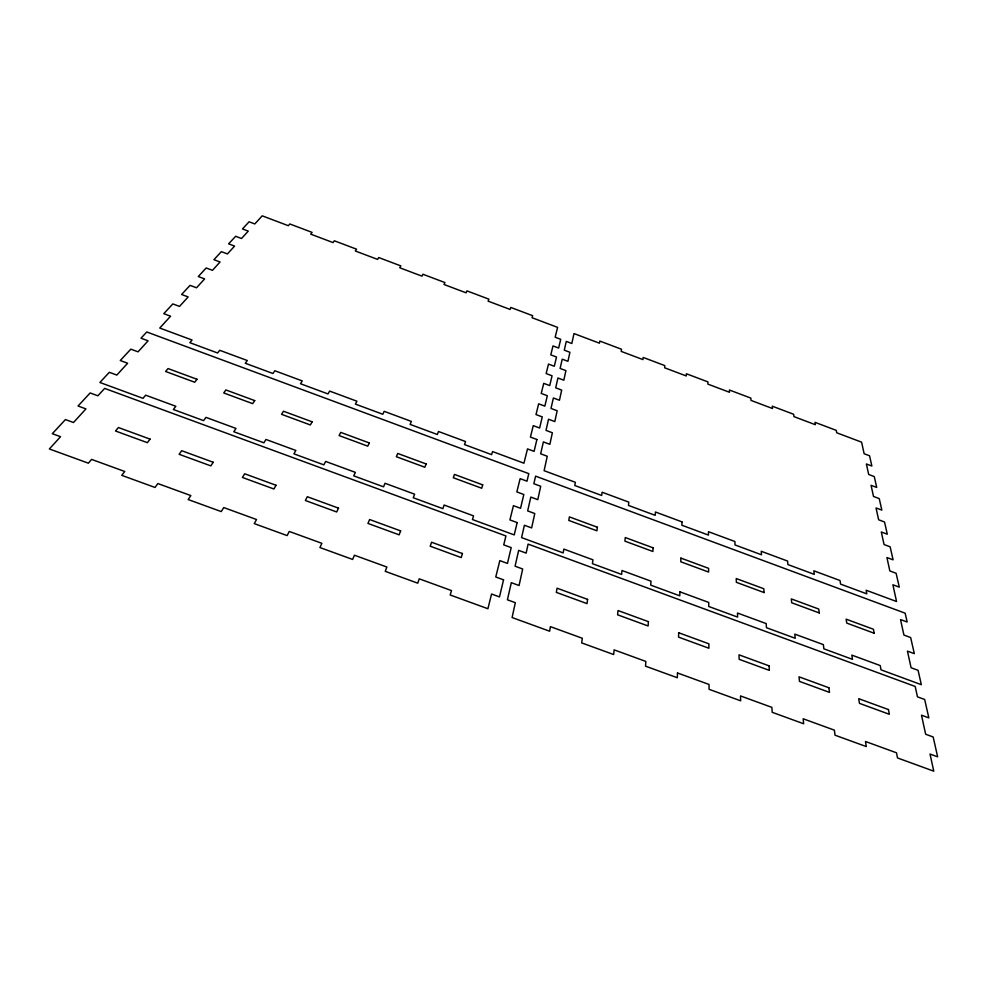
<?xml version="1.0" encoding="UTF-8"?>
<svg xmlns="http://www.w3.org/2000/svg" width="987" height="987" viewBox="0 0 987 987"><rect width="100%" height="100%" fill="white"/><g stroke="black" fill="none" stroke-linecap="round" stroke-linejoin="round"><path stroke-width="1.48" d="M677.477 672.961L677.341 677.748L645.547 666.163L645.843 661.426L614.124 649.865L613.655 654.541L581.676 642.895L582.305 638.268L550.401 626.646L549.611 631.211L512.093 617.541L515.337 602.687L507.417 599.8L511.315 582.675L519.076 585.513L522.678 568.993L515.066 566.205L518.668 550.364L526.145 553.102L528.107 544.108L915.183 686.458L917.466 696.847L924.683 699.487L928.841 717.882L921.488 715.193L925.67 734.242L933.159 736.981L937.65 756.832L930.013 754.043L933.776 771.168L897.491 757.942L896.529 752.81L865.488 741.496L866.302 746.579L835.027 735.192L834.373 730.146L803.171 718.783L803.652 723.767L772.204 712.306L771.871 707.371L740.497 695.934L740.669 700.819L709.048 689.296L709.036 684.46L677.477 672.961M678.674 632.741L678.55 637.121L708.9 648.237L708.876 643.808L678.674 632.741M679.895 591.818L679.772 595.815L650.729 585.131L650.988 581.183L622.007 570.511L621.613 574.422L592.422 563.676L592.953 559.814L563.824 549.093L563.158 552.917L521.58 537.607L524.393 525.257L531.635 527.922L534.769 513.536L527.663 510.908L530.809 497.078L537.792 499.656L540.703 486.27L533.856 483.729L535.583 476.153L905.153 613.186L907.152 622.007L900.514 619.552L903.919 635.048L910.668 637.553L914.307 653.641L907.435 651.112L911.087 667.743L918.083 670.321L921.327 684.682L881.033 669.852L880.219 665.559L851.818 655.109L852.497 659.353L823.886 648.829L823.343 644.622L794.794 634.123L795.214 638.281L766.455 627.707L766.183 623.587L737.486 613.026L737.634 617.097L708.74 606.474L708.728 602.44L679.895 591.818M680.894 558.099L680.783 561.788L708.617 572.065L708.592 568.339L680.894 558.099M681.968 521.864L681.869 525.232L708.469 535.102L708.456 531.697L734.896 541.505L735.019 544.947L761.495 554.78L761.261 551.289L787.577 561.06L787.922 564.576L814.287 574.36L813.831 570.807L840.011 580.529L840.579 584.119L866.82 593.853L866.142 590.226L896.554 601.515L892.89 584.773L899.268 587.142L896.122 573.274L889.842 570.93L886.906 557.532L893.087 559.839L890.151 546.823L884.056 544.553L881.305 531.968L887.288 534.214L884.525 521.987L878.627 519.779L876.037 507.947L881.847 510.119L879.244 498.62L873.507 496.461L871.065 485.32L876.715 487.442L874.26 476.585L868.696 474.488L866.389 463.964L871.866 466.037L869.547 455.784L864.143 453.736L861.602 442.164L836.717 432.775L836.273 430.369L814.978 422.325L815.348 424.706L793.943 416.613L793.647 414.269L772.266 406.188L772.5 408.519L751.008 400.401L750.848 398.106L729.393 390.001L729.479 392.271L707.913 384.128L707.901 381.883L686.36 373.752L686.298 375.973L664.646 367.793L664.782 365.597L643.166 357.43L642.956 359.601L621.218 351.397L621.514 349.25L599.812 341.058L599.442 343.18L573.99 333.569L571.831 343.501L566.279 341.403L564.28 350.163L569.906 352.285L567.944 361.316L562.232 359.169L560.11 368.447L565.909 370.618L563.824 380.205L557.939 377.996L555.693 387.842L561.677 390.075L559.456 400.253L553.386 397.983L551.005 408.445L557.161 410.752L554.805 421.585L548.538 419.241L546.008 430.394L552.375 432.762L549.858 444.323L543.381 441.905L540.666 453.81L547.254 456.253L544.108 470.688L575.384 482.298L574.816 485.518L601.675 495.474L602.119 492.229L628.793 502.124L628.472 505.418L655.195 515.337L655.417 512.006L681.968 521.864M648.397 621.65L648.114 625.98L617.603 614.815L618.022 610.534L648.397 621.65M653.123 547.834L652.888 551.486L624.919 541.147L625.277 537.545L653.123 547.834M587.586 599.38L587.006 603.612L556.335 592.385L557.063 588.19L587.586 599.38M597.369 527.231L596.888 530.796L568.783 520.42L569.388 516.892L597.369 527.231M503.543 579.825L499.484 596.913L491.551 594.014L487.911 608.732L450.183 594.988L451.491 590.584L419.228 578.826L417.76 583.181L385.238 571.325L386.867 567.031L354.432 555.212L352.618 559.444L319.911 547.538L321.898 543.343L289.265 531.45L287.118 535.583L254.227 523.603L256.546 519.532L223.741 507.565L221.248 511.587L188.172 499.545L190.836 495.573L157.846 483.556L155.008 487.455L121.746 475.339L124.757 471.49L91.581 459.399L88.386 463.187L49.35 448.962L60.552 436.698L52.311 433.7L65.438 419.574L73.494 422.522L85.931 408.902L78.035 406.002L90.15 392.962L97.886 395.799L104.659 388.397L505.936 535.966L503.728 544.873L511.204 547.625L507.454 563.417L499.829 560.616L495.77 576.988L503.543 579.825M517.151 522.579L514.227 534.905L472.465 519.544L473.55 515.868L444.113 505.036L442.892 508.663L413.257 497.756L414.614 494.179L385.029 483.285L383.536 486.825L353.728 475.857L355.382 472.378L325.648 461.435L323.859 464.865L293.916 453.847L295.841 450.454L265.959 439.462L263.887 442.805L233.783 431.726L235.992 428.432L205.962 417.378L203.593 420.622L173.342 409.494L175.846 406.286L145.657 395.182L143.004 398.329L99.884 382.475L109.323 372.309L116.824 375.072L127.631 363.241L120.266 360.514L130.827 349.164L138.044 351.828L148.087 340.823L141.005 338.196L146.767 331.977L528.785 473.637L526.996 481.187L520.137 478.646L516.843 491.908L523.826 494.499L520.556 508.28L513.437 505.665L509.909 519.915L517.151 522.579M536.903 439.499L534.09 451.355L527.502 448.912L523.949 463.211L492.538 451.552L491.625 454.649L464.507 444.582L465.543 441.534L438.487 431.492L437.34 434.502L410.098 424.398L411.369 421.424L384.177 411.332L382.796 414.269L355.431 404.115L356.924 401.215L329.621 391.086L327.992 393.936L300.492 383.733L302.244 380.92L274.805 370.742L272.93 373.505L245.307 363.265L247.293 360.526L219.719 350.299L217.609 352.988L189.862 342.686L192.083 340.034L159.758 328.042L170.578 316.198L163.78 313.669L172.836 303.922L179.523 306.402L188.159 296.939L181.596 294.484L190.059 285.366L196.524 287.785L204.617 278.914L198.264 276.533L206.209 267.983L212.464 270.327L220.064 261.999L213.908 259.692L221.372 251.648L227.429 253.93L234.585 246.096L228.614 243.851L235.646 236.288L241.519 238.496L248.268 231.118L242.469 228.935L249.094 221.791L254.806 223.95L262.209 215.832L288.352 225.715L289.82 223.975L312.102 232.389L310.72 234.153L333.051 242.58L334.346 240.791L356.554 249.18L355.332 250.994L377.565 259.396L378.712 257.545L400.821 265.898L399.76 267.773L421.918 276.138L422.905 274.238L444.94 282.566L444.027 284.49L466.098 292.818L466.925 290.869L488.873 299.16L488.121 301.146L510.106 309.437L510.785 307.438L532.647 315.692L532.055 317.728L557.593 327.376L555.163 337.221L560.715 339.318L558.642 348.041L553.004 345.919L550.783 354.864L556.508 357.023L554.312 366.263L548.501 364.08L546.156 373.567L552.054 375.788L549.722 385.596L543.738 383.351L541.234 393.431L547.316 395.713L544.836 406.138L538.655 403.831L536.003 414.565L542.27 416.909L539.63 428.013L533.264 425.644L530.426 437.081L536.903 439.499M462.434 553.534L461.237 557.569L430.221 546.218L431.566 542.233L462.434 553.534M482.705 484.864L481.705 488.244L453.317 477.757L454.452 474.414L482.705 484.864M400.636 530.895L399.13 534.831L367.954 523.418L369.607 519.532L400.636 530.895M426.125 463.952L424.866 467.246L396.342 456.71L397.736 453.452L426.125 463.952M338.504 508.145L336.69 511.969L305.353 500.495L307.315 496.72L338.504 508.145M369.274 442.941L367.756 446.149L339.084 435.563L340.737 432.392L369.274 442.941M276.039 485.271L273.917 488.997L242.407 477.461L244.69 473.785L276.039 485.271M312.126 421.819L310.35 424.953L281.542 414.306L283.454 411.221L312.126 421.819M213.241 462.261L210.811 465.889L179.116 454.291L181.719 450.714L213.241 462.261M254.72 400.599L252.672 403.646L223.728 392.949L225.9 389.951L254.72 400.599M150.11 439.141L147.347 442.657L115.491 430.998L118.415 427.531L150.11 439.141M197.018 379.279L194.698 382.228L165.606 371.482L168.061 368.57L197.018 379.279M769.046 665.843L739.004 654.837L739.164 659.316L769.354 670.37L769.046 665.843M828.907 687.766L799.014 676.823L799.47 681.388L829.499 692.38L828.907 687.766M888.448 709.579L858.715 698.685L859.455 703.349L889.336 714.292L888.448 709.579M764.074 592.558L736.376 582.318L736.24 578.555L763.815 588.745L764.074 592.558M819.259 612.939L791.697 602.761L791.315 598.912L818.754 609.053L819.259 612.939M874.186 633.235L846.76 623.093L846.13 619.17L873.446 629.262L874.186 633.235"/></g></svg>
